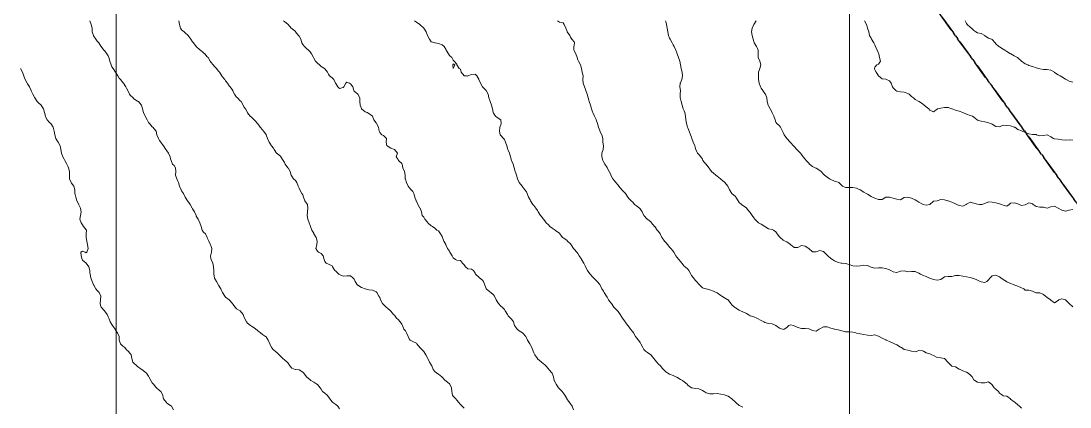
# Model space of a CAD drawing. Header units: centimetres. Extents: x 0 to 642158, y -847 to 649707.
# Drawn here: x 616853.8 to 616996.9, y 620008.1 to 620060.7 of the extents above; entities that cross this region are included whole.
import ezdxf

# ---------------------------------------------------------------- set-up
doc = ezdxf.new("R2010")
doc.units = ezdxf.units.CM
doc.header["$MEASUREMENT"] = 0
doc.linetypes.add('CENTERX2', pattern=[4, 2.5, -0.5, 0.5, -0.5])
doc.layers.add('MEV_grille', color=254, linetype='Continuous', lineweight=9)
doc.layers.add('WAL_topographie 0.5', color=253, linetype='Continuous', lineweight=20)
doc.layers.add('SPW_parcellaire cadastral', color=7, linetype='CENTERX2', lineweight=25, true_color=0xff0542)

# ---------------------------------------------------------------- blocks, each defined once
blk = doc.blocks.new('*U112')
at = {"layer": 'MEV_grille', "transparency": 33554687}
blk.add_lwpolyline([(0, 1825.48), (0, -1825.48)], dxfattribs=at)
blk = doc.blocks.new('*U113')
at = {"layer": 'MEV_grille', "color": 0, "linetype": 'ByBlock', "lineweight": -2, "transparency": 16777216}
for p in [(1500, 0), (1600, 0)]:
    blk.add_blockref('*U112', p, dxfattribs=at)

msp = doc.modelspace()

# ---------------------------------------------------------------- linework, layer by layer
at = {"layer": 'SPW_parcellaire cadastral'}
for points in [[(617079.45, 620008.28), (617057.7, 619995.03), (617037.02, 619981.82), (616913.73, 620151.81), (616958.5, 620177.2), (617079.45, 620008.28)], [(616921.4, 619912.15), (616803.95, 620042.53), (616842.29, 620067.21), (616824.17, 620098.85), (616913.73, 620151.81), (617037.02, 619981.82), (616987.92, 619947.23), (616962.52, 619932.62), (616929.54, 619915.76), (616921.4, 619912.15)]]:
    msp.add_lwpolyline(points, dxfattribs=at)
at = {"layer": 'WAL_topographie 0.5'}
for points in [[(616863.25, 620060.75), (616863.42, 620060.25), (616863.56, 620059.75), (616863.56, 620059.25), (616863.72, 620058.75), (616863.75, 620058.71), (616864.07, 620058.25), (616864.25, 620058), (616864.46, 620057.75), (616864.75, 620057.3), (616864.78, 620057.25), (616865.15, 620056.75), (616865.25, 620056.71), (616865.57, 620056.25), (616865.75, 620056), (616865.84, 620055.75), (616865.97, 620055.25), (616866.14, 620054.75), (616866.25, 620054.47), (616866.4, 620054.25), (616866.75, 620053.75), (616866.75, 620053.75), (616867.04, 620053.25), (616867.25, 620052.97), (616867.42, 620052.75), (616867.75, 620052.34), (616867.82, 620052.25), (616868.13, 620051.75), (616868.25, 620051.57), (616868.41, 620051.25), (616868.66, 620050.75), (616868.75, 620050.65), (616869.13, 620050.25), (616869.25, 620050.14), (616869.75, 620049.83), (616869.86, 620049.75), (616870.25, 620049.3), (616870.28, 620049.25), (616870.42, 620048.75), (616870.55, 620048.25), (616870.75, 620047.84), (616870.79, 620047.75), (616871.05, 620047.25), (616871.25, 620046.9), (616871.39, 620046.75), (616871.75, 620046.33), (616871.83, 620046.25), (616872.25, 620045.77), (616872.27, 620045.75), (616872.39, 620045.25), (616872.59, 620044.75), (616872.75, 620044.44), (616872.92, 620044.25), (616873.25, 620043.79), (616873.27, 620043.75), (616873.59, 620043.25), (616873.75, 620043.06), (616873.97, 620042.75), (616874.19, 620042.25), (616874.25, 620041.95), (616874.3, 620041.75), (616874.5, 620041.25), (616874.75, 620041.06), (616874.89, 620040.75), (616874.96, 620040.25), (616874.91, 620039.75), (616875.08, 620039.25), (616875.25, 620038.93), (616875.31, 620038.75), (616875.45, 620038.25), (616875.67, 620037.75), (616875.75, 620037.61), (616875.99, 620037.25), (616876.24, 620036.75), (616876.25, 620036.72), (616876.53, 620036.25), (616876.75, 620036.01), (616876.93, 620035.75), (616877.2, 620035.25), (616877.25, 620035.16), (616877.51, 620034.75), (616877.71, 620034.25), (616877.75, 620034.17), (616877.99, 620033.75), (616878.25, 620033.25), (616878.25, 620033.25), (616878.39, 620032.75), (616878.56, 620032.25), (616878.75, 620031.98), (616879, 620031.75), (616879.22, 620031.25), (616879.25, 620031.19), (616879.44, 620030.75), (616879.7, 620030.25), (616879.75, 620030.15), (616879.85, 620029.75), (616879.84, 620029.25), (616879.75, 620028.89), (616879.69, 620028.75), (616879.75, 620028.38), (616879.77, 620028.25), (616879.99, 620027.75), (616880.09, 620027.25), (616880.15, 620026.75), (616880.16, 620026.25), (616880.24, 620025.75), (616880.25, 620025.72), (616880.49, 620025.25), (616880.75, 620024.82), (616880.79, 620024.75), (616881.1, 620024.25), (616881.25, 620023.93), (616881.32, 620023.75), (616881.65, 620023.25), (616881.75, 620023.11), (616882.25, 620022.75), (616882.25, 620022.75), (616882.69, 620022.25), (616882.75, 620022.17), (616883.05, 620021.75), (616883.25, 620021.54), (616883.75, 620021.25), (616883.75, 620021.25), (616884.15, 620020.75), (616884.25, 620020.49), (616884.34, 620020.25), (616884.61, 620019.75), (616884.75, 620019.59), (616885.13, 620019.25), (616885.25, 620019.14), (616885.75, 620018.83), (616885.85, 620018.75), (616886.25, 620018.43), (616886.48, 620018.25), (616886.75, 620018.03), (616887.17, 620017.75), (616887.25, 620017.69), (616887.56, 620017.25), (616887.75, 620016.75), (616887.75, 620016.75), (616887.99, 620016.25), (616888.25, 620015.94), (616888.5, 620015.75), (616888.75, 620015.55), (616889.03, 620015.25), (616889.25, 620015.02), (616889.55, 620014.75), (616889.75, 620014.58), (616890.13, 620014.25), (616890.25, 620014.1), (616890.48, 620013.75), (616890.75, 620013.46), (616891.21, 620013.25), (616891.25, 620013.24), (616891.75, 620013.19), (616892.25, 620012.88), (616892.4, 620012.75), (616892.75, 620012.28), (616892.78, 620012.25), (616893.25, 620011.83), (616893.37, 620011.75), (616893.75, 620011.54), (616894.16, 620011.25), (616894.25, 620011.2), (616894.64, 620010.75), (616894.75, 620010.57), (616894.96, 620010.25), (616895.25, 620010.04), (616895.6, 620009.75), (616895.75, 620009.52), (616895.95, 620009.25), (616896.25, 620008.87), (616896.37, 620008.75), (616896.75, 620008.49), (616897.02, 620008.25), (616897.25, 620007.92)], [(616875.36, 620060.75), (616875.44, 620060.25), (616875.58, 620059.75), (616875.75, 620059.55), (616876.1, 620059.25), (616876.25, 620059.13), (616876.63, 620058.75), (616876.75, 620058.64), (616877, 620058.25), (616877.25, 620057.88), (616877.35, 620057.75), (616877.74, 620057.25), (616877.75, 620057.24), (616878.25, 620056.82), (616878.34, 620056.75), (616878.75, 620056.42), (616878.93, 620056.25), (616879.25, 620055.87), (616879.36, 620055.75), (616879.65, 620055.25), (616879.75, 620055.11), (616880.05, 620054.75), (616880.25, 620054.54), (616880.51, 620054.25), (616880.75, 620053.95), (616880.89, 620053.75), (616881.22, 620053.25), (616881.25, 620053.21), (616881.63, 620052.75), (616881.75, 620052.6), (616881.99, 620052.25), (616882.25, 620051.89), (616882.36, 620051.75), (616882.71, 620051.25), (616882.75, 620051.17), (616882.97, 620050.75), (616883.25, 620050.37), (616883.35, 620050.25), (616883.75, 620049.88), (616883.85, 620049.75), (616884.13, 620049.25), (616884.25, 620049.04), (616884.44, 620048.75), (616884.73, 620048.25), (616884.75, 620048.22), (616885.11, 620047.75), (616885.25, 620047.62), (616885.65, 620047.25), (616885.75, 620047.13), (616886.08, 620046.75), (616886.25, 620046.56), (616886.45, 620046.25), (616886.75, 620045.9), (616886.9, 620045.75), (616887.25, 620045.28), (616887.27, 620045.25), (616887.47, 620044.75), (616887.68, 620044.25), (616887.75, 620044.1), (616887.98, 620043.75), (616888.25, 620043.4), (616888.36, 620043.25), (616888.69, 620042.75), (616888.75, 620042.69), (616889.25, 620042.26), (616889.26, 620042.25), (616889.61, 620041.75), (616889.75, 620041.46), (616889.88, 620041.25), (616890.22, 620040.75), (616890.25, 620040.71), (616890.54, 620040.25), (616890.68, 620039.75), (616890.75, 620039.61), (616890.98, 620039.25), (616891.25, 620039.01), (616891.45, 620038.75), (616891.65, 620038.25), (616891.75, 620037.96), (616891.86, 620037.75), (616892.12, 620037.25), (616892.25, 620037.07), (616892.35, 620036.75), (616892.55, 620036.25), (616892.75, 620035.94), (616892.89, 620035.75), (616892.93, 620035.25), (616892.89, 620034.75), (616892.87, 620034.25), (616892.94, 620033.75), (616893.13, 620033.25), (616893.25, 620032.88), (616893.3, 620032.75), (616893.48, 620032.25), (616893.75, 620031.83), (616893.79, 620031.75), (616894.08, 620031.25), (616894.24, 620030.75), (616894.18, 620030.25), (616894.06, 620029.75), (616894.25, 620029.39), (616894.39, 620029.25), (616894.75, 620029.06), (616895.04, 620028.75), (616895.17, 620028.25), (616895.25, 620027.97), (616895.45, 620027.75), (616895.75, 620027.63), (616896.25, 620027.39), (616896.33, 620027.25), (616896.64, 620026.75), (616896.75, 620026.64), (616897.18, 620026.25), (616897.25, 620026.2), (616897.75, 620025.99), (616898.25, 620026.02), (616898.75, 620026.03), (616899.1, 620025.75), (616899.25, 620025.55), (616899.42, 620025.25), (616899.73, 620024.75), (616899.75, 620024.73), (616900.25, 620024.42), (616900.75, 620024.25), (616900.75, 620024.25), (616901.25, 620024.13), (616901.75, 620024.07), (616902.25, 620023.86), (616902.36, 620023.75), (616902.65, 620023.25), (616902.75, 620023.06), (616902.88, 620022.75), (616903.12, 620022.25), (616903.25, 620022.11), (616903.65, 620021.75), (616903.75, 620021.67), (616904.21, 620021.25), (616904.25, 620021.2), (616904.63, 620020.75), (616904.75, 620020.65), (616905.06, 620020.25), (616905.25, 620020.08), (616905.54, 620019.75), (616905.75, 620019.44), (616905.85, 620019.25), (616906.06, 620018.75), (616906.25, 620018.51), (616906.42, 620018.25), (616906.64, 620017.75), (616906.75, 620017.43), (616906.9, 620017.25), (616907.25, 620017.07), (616907.75, 620016.83), (616907.82, 620016.75), (616908.23, 620016.25), (616908.25, 620016.23), (616908.72, 620015.75), (616908.75, 620015.71), (616909.05, 620015.25), (616909.25, 620014.83), (616909.29, 620014.75), (616909.52, 620014.25), (616909.75, 620013.91), (616909.84, 620013.75), (616910.06, 620013.25), (616910.25, 620012.99), (616910.55, 620012.75), (616910.75, 620012.63), (616911.23, 620012.25), (616911.25, 620012.23), (616911.69, 620011.75), (616911.75, 620011.71), (616912.25, 620011.3), (616912.29, 620011.25), (616912.55, 620010.75), (616912.56, 620010.25), (616912.66, 620009.75), (616912.75, 620009.64), (616913.13, 620009.25), (616913.25, 620009.08), (616913.55, 620008.75), (616913.75, 620008.51), (616913.97, 620008.25), (616914.25, 620008.01)], [(616889.59, 620060.75), (616889.75, 620060.68), (616890.25, 620060.25), (616890.25, 620060.25), (616890.7, 620059.75), (616890.75, 620059.7), (616891.25, 620059.3), (616891.28, 620059.25), (616891.66, 620058.75), (616891.75, 620058.65), (616891.98, 620058.25), (616892.13, 620057.75), (616892.25, 620057.53), (616892.48, 620057.25), (616892.75, 620057), (616893.04, 620056.75), (616893.25, 620056.55), (616893.45, 620056.25), (616893.71, 620055.75), (616893.75, 620055.69), (616894.02, 620055.25), (616894.25, 620054.98), (616894.53, 620054.75), (616894.75, 620054.56), (616895.23, 620054.25), (616895.25, 620054.23), (616895.63, 620053.75), (616895.75, 620053.48), (616895.91, 620053.25), (616896.25, 620053), (616896.5, 620052.75), (616896.73, 620052.25), (616896.75, 620052.2), (616897.02, 620051.75), (616897.25, 620051.56), (616897.75, 620051.68), (616897.84, 620051.75), (616898.11, 620052.25), (616898.25, 620052.4), (616898.64, 620052.25), (616898.75, 620052.18), (616899.08, 620051.75), (616899.22, 620051.25), (616899.25, 620051.19), (616899.75, 620050.78), (616899.77, 620050.75), (616900.02, 620050.25), (616900.05, 620049.75), (616900.07, 620049.25), (616900.25, 620048.82), (616900.28, 620048.75), (616900.75, 620048.36), (616901.03, 620048.25), (616901.25, 620048.14), (616901.75, 620047.75), (616901.75, 620047.75), (616901.95, 620047.25), (616902.25, 620046.85), (616902.32, 620046.75), (616902.59, 620046.25), (616902.69, 620045.75), (616902.75, 620045.56), (616903.06, 620045.25), (616903.25, 620045.12), (616903.66, 620044.75), (616903.63, 620044.25), (616903.74, 620043.75), (616903.75, 620043.73), (616904.25, 620043.42), (616904.75, 620043.25), (616904.75, 620043.25), (616905.16, 620042.75), (616905, 620042.25), (616905.25, 620041.89), (616905.32, 620041.75), (616905.75, 620041.32), (616905.8, 620041.25), (616905.91, 620040.75), (616906.11, 620040.25), (616906.23, 620039.75), (616906.24, 620039.25), (616906.25, 620039.2), (616906.4, 620038.75), (616906.64, 620038.25), (616906.75, 620038.07), (616907.02, 620037.75), (616907.25, 620037.52), (616907.4, 620037.25), (616907.52, 620036.75), (616907.73, 620036.25), (616907.75, 620036.21), (616907.96, 620035.75), (616908.24, 620035.25), (616908.25, 620035.22), (616908.47, 620034.75), (616908.55, 620034.25), (616908.75, 620034.01), (616908.91, 620033.75), (616909.25, 620033.34), (616909.33, 620033.25), (616909.75, 620032.82), (616909.95, 620032.75), (616910.25, 620032.52), (616910.54, 620032.25), (616910.75, 620032.13), (616911.02, 620031.75), (616911.25, 620031.36), (616911.32, 620031.25), (616911.5, 620030.75), (616911.75, 620030.28), (616911.76, 620030.25), (616911.98, 620029.75), (616912.25, 620029.38), (616912.33, 620029.25), (616912.64, 620028.75), (616912.75, 620028.49), (616913.1, 620028.25), (616913.25, 620028.14), (616913.75, 620028.11), (616914.03, 620027.75), (616914.25, 620027.5), (616914.43, 620027.25), (616914.75, 620026.96), (616915.25, 620026.92), (616915.53, 620026.75), (616915.75, 620026.4), (616915.8, 620026.25), (616916.25, 620025.84), (616916.37, 620025.75), (616916.75, 620025.41), (616916.88, 620025.25), (616917.07, 620024.75), (616917.25, 620024.31), (616917.27, 620024.25), (616917.75, 620023.84), (616917.92, 620023.75), (616918.25, 620023.44), (616918.4, 620023.25), (616918.62, 620022.75), (616918.75, 620022.53), (616918.93, 620022.25), (616919.25, 620021.88), (616919.44, 620021.75), (616919.75, 620021.42), (616919.86, 620021.25), (616920.15, 620020.75), (616920.25, 620020.59), (616920.58, 620020.25), (616920.75, 620020.05), (616921.01, 620019.75), (616921.13, 620019.25), (616921.25, 620019.05), (616921.48, 620018.75), (616921.75, 620018.54), (616922.23, 620018.25), (616922.25, 620018.23), (616922.66, 620017.75), (616922.75, 620017.59), (616922.89, 620017.25), (616923.21, 620016.75), (616923.25, 620016.67), (616923.47, 620016.25), (616923.65, 620015.75), (616923.75, 620015.54), (616923.91, 620015.25), (616924.24, 620014.75), (616924.25, 620014.73), (616924.75, 620014.28), (616924.79, 620014.25), (616925.25, 620013.89), (616925.41, 620013.75), (616925.75, 620013.33), (616925.8, 620013.25), (616926.25, 620012.75), (616926.25, 620012.75), (616926.44, 620012.25), (616926.55, 620011.75), (616926.75, 620011.35), (616926.81, 620011.25), (616927.14, 620010.75), (616927.25, 620010.62), (616927.62, 620010.25), (616927.75, 620010.1), (616927.97, 620009.75), (616928.25, 620009.31), (616928.28, 620009.25), (616928.63, 620008.75), (616928.75, 620008.6), (616928.97, 620008.25), (616929.19, 620007.75)], [(616907.49, 620060.75), (616907.75, 620060.59), (616908.2, 620060.25), (616908.25, 620060.2), (616908.75, 620059.77), (616908.77, 620059.75), (616909.07, 620059.25), (616909.25, 620058.75), (616909.25, 620058.75), (616909.52, 620058.25), (616909.75, 620057.91), (616910.25, 620057.78), (616910.33, 620057.75), (616910.75, 620057.66), (616911.25, 620057.47), (616911.52, 620057.25), (616911.75, 620056.92), (616911.81, 620056.75), (616912.11, 620056.25), (616912.25, 620056.05), (616912.6, 620055.75), (616912.75, 620055.39), (616912.92, 620055.25), (616913.25, 620054.85), (616913.28, 620054.75), (616913.58, 620054.25), (616913.75, 620054.19), (616913.86, 620053.75), (616914.25, 620053.28), (616914.58, 620053.25), (616914.75, 620053.23), (616914.77, 620053.25), (616915.25, 620053.46), (616915.75, 620053.48), (616915.99, 620053.25), (616916.25, 620052.8), (616916.28, 620052.75), (616916.51, 620052.25), (616916.75, 620051.78), (616916.77, 620051.75), (616917.25, 620051.25), (616917.25, 620051.25), (616917.53, 620050.75), (616917.64, 620050.25), (616917.75, 620049.89), (616917.79, 620049.75), (616917.97, 620049.25), (616918.11, 620048.75), (616918.22, 620048.25), (616918.25, 620048.19), (616918.54, 620047.75), (616918.75, 620047.57), (616919.25, 620047.25), (616919.25, 620047.25), (616919.33, 620046.75), (616919.25, 620046.58), (616919.14, 620046.25), (616919.07, 620045.75), (616919.18, 620045.25), (616919.25, 620045.14), (616919.62, 620044.75), (616919.75, 620044.58), (616919.92, 620044.25), (616920.08, 620043.75), (616920.21, 620043.25), (616920.25, 620043.15), (616920.46, 620042.75), (616920.59, 620042.25), (616920.71, 620041.75), (616920.75, 620041.64), (616920.93, 620041.25), (616921.08, 620040.75), (616921.2, 620040.25), (616921.25, 620040.13), (616921.41, 620039.75), (616921.55, 620039.25), (616921.74, 620038.75), (616921.75, 620038.73), (616922.18, 620038.25), (616922.25, 620038.12), (616922.52, 620037.75), (616922.75, 620037.44), (616922.84, 620037.25), (616923.02, 620036.75), (616923.25, 620036.35), (616923.32, 620036.25), (616923.64, 620035.75), (616923.75, 620035.62), (616924.04, 620035.25), (616924.25, 620034.92), (616924.34, 620034.75), (616924.67, 620034.25), (616924.75, 620034.17), (616925.09, 620033.75), (616925.25, 620033.52), (616925.42, 620033.25), (616925.75, 620032.97), (616925.96, 620032.75), (616926.25, 620032.51), (616926.65, 620032.25), (616926.75, 620032.17), (616927.25, 620031.85), (616927.32, 620031.75), (616927.68, 620031.25), (616927.75, 620031.19), (616928.25, 620030.86), (616928.36, 620030.75), (616928.75, 620030.36), (616928.84, 620030.25), (616929.18, 620029.75), (616929.25, 620029.67), (616929.61, 620029.25), (616929.75, 620029.04), (616929.96, 620028.75), (616930.25, 620028.29), (616930.27, 620028.25), (616930.56, 620027.75), (616930.75, 620027.39), (616930.81, 620027.25), (616931.06, 620026.75), (616931.25, 620026.45), (616931.43, 620026.25), (616931.75, 620025.9), (616931.91, 620025.75), (616932.25, 620025.37), (616932.38, 620025.25), (616932.75, 620024.85), (616932.81, 620024.75), (616933.02, 620024.25), (616933.25, 620023.95), (616933.37, 620023.75), (616933.68, 620023.25), (616933.75, 620023.09), (616933.92, 620022.75), (616934.25, 620022.36), (616934.34, 620022.25), (616934.67, 620021.75), (616934.75, 620021.66), (616935.16, 620021.25), (616935.25, 620021.16), (616935.52, 620020.75), (616935.75, 620020.39), (616935.86, 620020.25), (616936.2, 620019.75), (616936.25, 620019.66), (616936.58, 620019.25), (616936.75, 620019.02), (616936.92, 620018.75), (616937.25, 620018.41), (616937.35, 620018.25), (616937.62, 620017.75), (616937.75, 620017.59), (616938.03, 620017.25), (616938.25, 620016.92), (616938.35, 620016.75), (616938.61, 620016.25), (616938.75, 620015.96), (616939, 620015.75), (616939.25, 620015.59), (616939.7, 620015.25), (616939.75, 620015.22), (616940.12, 620014.75), (616940.25, 620014.59), (616940.52, 620014.25), (616940.75, 620013.99), (616941.01, 620013.75), (616941.25, 620013.45), (616941.44, 620013.25), (616941.75, 620012.95), (616942.03, 620012.75), (616942.25, 620012.6), (616942.75, 620012.45), (616943.12, 620012.25), (616943.25, 620012.2), (616943.75, 620011.91), (616944.03, 620011.75), (616944.25, 620011.56), (616944.66, 620011.25), (616944.75, 620011.13), (616945.25, 620010.78), (616945.33, 620010.75), (616945.75, 620010.67), (616946.25, 620010.63), (616946.75, 620010.4), (616946.98, 620010.25), (616947.25, 620010.07), (616947.75, 620009.92), (616948.25, 620009.94), (616948.75, 620009.99), (616949.25, 620009.88), (616949.75, 620009.79), (616949.85, 620009.75), (616950.25, 620009.62), (616950.75, 620009.26), (616950.76, 620009.25), (616951.25, 620008.8), (616951.31, 620008.75), (616951.75, 620008.37), (616951.99, 620008.25), (616952.25, 620008.14)], [(616927, 620060.75), (616927.25, 620060.57), (616927.75, 620060.47), (616927.88, 620060.25), (616928.12, 620059.75), (616928.25, 620059.42), (616928.32, 620059.25), (616928.68, 620058.75), (616928.75, 620058.55), (616928.92, 620058.25), (616929.25, 620057.88), (616929.32, 620057.75), (616929.25, 620057.42), (616929.23, 620057.25), (616929.22, 620056.75), (616929.25, 620056.67), (616929.49, 620056.25), (616929.66, 620055.75), (616929.75, 620055.45), (616929.84, 620055.25), (616930.12, 620054.75), (616930.25, 620054.25), (616930.25, 620054.25), (616930.37, 620053.75), (616930.49, 620053.25), (616930.44, 620052.75), (616930.48, 620052.25), (616930.69, 620051.75), (616930.75, 620051.56), (616930.84, 620051.25), (616931.01, 620050.75), (616931.16, 620050.25), (616931.25, 620049.97), (616931.31, 620049.75), (616931.47, 620049.25), (616931.6, 620048.75), (616931.75, 620048.37), (616931.8, 620048.25), (616932.05, 620047.75), (616932.25, 620047.32), (616932.28, 620047.25), (616932.45, 620046.75), (616932.59, 620046.25), (616932.75, 620045.81), (616932.78, 620045.75), (616933.01, 620045.25), (616933.16, 620044.75), (616933.19, 620044.25), (616933.25, 620043.75), (616933.25, 620043.75), (616933.25, 620043.75), (616933.23, 620043.25), (616933.03, 620042.75), (616933.03, 620042.25), (616933.17, 620041.75), (616933.25, 620041.56), (616933.42, 620041.25), (616933.75, 620040.79), (616933.77, 620040.75), (616934.05, 620040.25), (616934.25, 620039.81), (616934.28, 620039.75), (616934.53, 620039.25), (616934.75, 620038.95), (616934.93, 620038.75), (616935.25, 620038.37), (616935.35, 620038.25), (616935.75, 620037.75), (616935.75, 620037.75), (616936.25, 620037.25), (616936.25, 620037.25), (616936.56, 620036.75), (616936.75, 620036.51), (616937.05, 620036.25), (616937.25, 620036.04), (616937.49, 620035.75), (616937.75, 620035.56), (616938.16, 620035.25), (616938.25, 620035.15), (616938.51, 620034.75), (616938.75, 620034.25), (616938.75, 620034.25), (616939.22, 620033.75), (616939.25, 620033.72), (616939.75, 620033.33), (616939.82, 620033.25), (616940.22, 620032.75), (616940.25, 620032.72), (616940.59, 620032.25), (616940.75, 620032.04), (616940.97, 620031.75), (616941.23, 620031.25), (616941.25, 620031.21), (616941.59, 620030.75), (616941.75, 620030.55), (616942.02, 620030.25), (616942.25, 620029.91), (616942.42, 620029.75), (616942.75, 620029.36), (616942.83, 620029.25), (616943.12, 620028.75), (616943.25, 620028.57), (616943.51, 620028.25), (616943.75, 620027.99), (616943.95, 620027.75), (616944.25, 620027.34), (616944.37, 620027.25), (616944.75, 620026.93), (616944.88, 620026.75), (616945.15, 620026.25), (616945.25, 620026.08), (616945.51, 620025.75), (616945.75, 620025.45), (616945.93, 620025.25), (616946.25, 620024.89), (616946.38, 620024.75), (616946.75, 620024.4), (616947.2, 620024.25), (616947.25, 620024.23), (616947.75, 620024.13), (616948.25, 620023.91), (616948.61, 620023.75), (616948.75, 620023.68), (616949.25, 620023.34), (616949.38, 620023.25), (616949.75, 620023.04), (616950.23, 620022.75), (616950.25, 620022.73), (616950.61, 620022.25), (616950.75, 620022.09), (616951.12, 620021.75), (616951.25, 620021.68), (616951.75, 620021.34), (616951.95, 620021.25), (616952.25, 620021.11), (616952.75, 620020.88), (616952.99, 620020.75), (616953.25, 620020.58), (616953.75, 620020.44), (616954.16, 620020.25), (616954.25, 620020.21), (616954.75, 620019.93), (616955.12, 620019.75), (616955.25, 620019.67), (616955.75, 620019.52), (616956.25, 620019.47), (616956.75, 620019.25), (616956.75, 620019.25), (616957.25, 620018.89), (616957.64, 620018.75), (616957.75, 620018.71), (616957.9, 620018.75), (616958.25, 620018.97), (616958.53, 620019.25), (616958.75, 620019.36), (616959.14, 620019.25), (616959.25, 620019.22), (616959.75, 620018.99), (616960.25, 620018.86), (616960.75, 620018.85), (616961.25, 620018.8), (616961.38, 620018.75), (616961.75, 620018.58), (616962.25, 620018.48), (616962.67, 620018.75), (616962.75, 620018.8), (616963.25, 620019.09), (616963.75, 620019.07), (616964.25, 620018.87), (616964.75, 620018.76), (616964.81, 620018.75), (616965.25, 620018.66), (616965.75, 620018.53), (616966.25, 620018.39), (616966.75, 620018.38), (616967.25, 620018.34), (616967.66, 620018.25), (616967.75, 620018.23), (616968.25, 620018.13), (616968.75, 620018.01), (616969.25, 620017.92), (616969.75, 620017.91), (616970.25, 620017.98), (616970.75, 620017.82), (616970.86, 620017.75), (616971.25, 620017.51), (616971.75, 620017.28), (616971.8, 620017.25), (616972.25, 620017.05), (616972.75, 620016.84), (616972.94, 620016.75), (616973.25, 620016.6), (616973.75, 620016.31), (616973.88, 620016.25), (616974.25, 620015.96), (616974.75, 620015.87), (616975.25, 620015.75), (616975.25, 620015.75), (616975.75, 620015.67), (616976, 620015.75), (616976.25, 620015.83), (616976.75, 620015.8), (616976.86, 620015.75), (616977.25, 620015.55), (616977.75, 620015.38), (616978.04, 620015.25), (616978.25, 620015.15), (616978.75, 620014.88), (616979.25, 620014.84), (616979.69, 620014.75), (616979.75, 620014.74), (616980.21, 620014.25), (616980.25, 620014.2), (616980.71, 620013.75), (616980.75, 620013.72), (616981.25, 620013.63), (616981.75, 620013.31), (616981.86, 620013.25), (616982.25, 620013.07), (616982.75, 620012.89), (616982.97, 620012.75), (616983.25, 620012.51), (616983.51, 620012.25), (616983.75, 620011.86), (616983.86, 620011.75), (616984.25, 620011.51), (616984.75, 620011.45), (616985.25, 620011.46), (616985.75, 620011.59), (616986.17, 620011.25), (616986.25, 620011.19), (616986.52, 620010.75), (616986.75, 620010.56), (616987.09, 620010.25), (616987.25, 620010.05), (616987.66, 620009.75), (616987.75, 620009.69), (616988.25, 620009.63), (616988.72, 620009.25), (616988.75, 620009.23), (616989.25, 620008.86), (616989.38, 620008.75), (616989.75, 620008.45), (616989.99, 620008.25), (616990.25, 620007.99)], [(616941.73, 620060.75), (616941.75, 620060.67), (616941.84, 620060.25), (616941.94, 620059.75), (616942.02, 620059.25), (616942.14, 620058.75), (616942.25, 620058.42), (616942.33, 620058.25), (616942.61, 620057.75), (616942.75, 620057.48), (616942.88, 620057.25), (616943.11, 620056.75), (616943.25, 620056.39), (616943.3, 620056.25), (616943.48, 620055.75), (616943.66, 620055.25), (616943.75, 620054.75), (616943.75, 620054.75), (616943.84, 620054.25), (616943.96, 620053.75), (616944.01, 620053.25), (616943.92, 620052.75), (616943.75, 620052.32), (616943.72, 620052.25), (616943.68, 620051.75), (616943.75, 620051.25), (616943.75, 620051.25), (616943.75, 620051.25), (616943.72, 620050.75), (616943.72, 620050.25), (616943.75, 620050.14), (616943.83, 620049.75), (616943.97, 620049.25), (616944.14, 620048.75), (616944.25, 620048.5), (616944.35, 620048.25), (616944.42, 620047.75), (616944.49, 620047.25), (616944.56, 620046.75), (616944.69, 620046.25), (616944.75, 620046.16), (616944.93, 620045.75), (616945.12, 620045.25), (616945.25, 620044.89), (616945.29, 620044.75), (616945.49, 620044.25), (616945.7, 620043.75), (616945.75, 620043.57), (616945.85, 620043.25), (616946.08, 620042.75), (616946.25, 620042.57), (616946.52, 620042.25), (616946.75, 620041.9), (616946.82, 620041.75), (616947.22, 620041.25), (616947.25, 620041.21), (616947.6, 620040.75), (616947.75, 620040.54), (616948, 620040.25), (616948.25, 620040.01), (616948.56, 620039.75), (616948.75, 620039.61), (616949.21, 620039.25), (616949.25, 620039.21), (616949.75, 620038.78), (616949.78, 620038.75), (616950.19, 620038.25), (616950.25, 620038.16), (616950.44, 620037.75), (616950.74, 620037.25), (616950.75, 620037.23), (616951.25, 620036.81), (616951.31, 620036.75), (616951.62, 620036.25), (616951.75, 620036.01), (616952.05, 620035.75), (616952.25, 620035.6), (616952.75, 620035.27), (616952.77, 620035.25), (616953.16, 620034.75), (616953.25, 620034.65), (616953.51, 620034.25), (616953.75, 620033.9), (616953.9, 620033.75), (616954.25, 620033.37), (616954.38, 620033.25), (616954.75, 620033.04), (616955.25, 620032.75), (616955.25, 620032.75), (616955.75, 620032.43), (616956.25, 620032.35), (616956.43, 620032.25), (616956.75, 620032.01), (616956.94, 620031.75), (616957.25, 620031.35), (616957.34, 620031.25), (616957.75, 620030.89), (616958.01, 620030.75), (616958.25, 620030.63), (616958.75, 620030.29), (616958.81, 620030.25), (616959.25, 620029.9), (616959.75, 620029.86), (616960.25, 620030.16), (616960.75, 620030.08), (616961.25, 620029.75), (616961.25, 620029.75), (616961.75, 620029.3), (616962.25, 620029.3), (616962.75, 620029.46), (616963.25, 620029.33), (616963.34, 620029.25), (616963.75, 620028.84), (616963.84, 620028.75), (616964.25, 620028.39), (616964.49, 620028.25), (616964.75, 620028.08), (616965.25, 620027.84), (616965.65, 620027.75), (616965.75, 620027.73), (616966.25, 620027.68), (616966.75, 620027.55), (616967.25, 620027.39), (616967.75, 620027.34), (616968.25, 620027.38), (616968.75, 620027.47), (616969.25, 620027.41), (616969.63, 620027.25), (616969.75, 620027.19), (616970.25, 620027.06), (616970.75, 620027.13), (616971.25, 620027.1), (616971.75, 620027.01), (616972.25, 620026.84), (616972.41, 620026.75), (616972.75, 620026.55), (616973.25, 620026.47), (616973.75, 620026.65), (616974.25, 620026.71), (616974.75, 620026.58), (616975.25, 620026.63), (616975.75, 620026.62), (616976.25, 620026.36), (616976.45, 620026.25), (616976.75, 620026.1), (616977.25, 620025.91), (616977.6, 620025.75), (616977.75, 620025.69), (616978.25, 620025.51), (616978.75, 620025.43), (616979.25, 620025.54), (616979.57, 620025.75), (616979.75, 620025.86), (616980.25, 620025.92), (616980.75, 620025.95), (616981.25, 620026.05), (616981.75, 620026.06), (616982.25, 620025.98), (616982.75, 620025.89), (616983.25, 620025.79), (616983.39, 620025.75), (616983.75, 620025.64), (616984.25, 620025.45), (616984.6, 620025.25), (616984.75, 620025.19), (616985.25, 620025.13), (616985.51, 620025.25), (616985.75, 620025.49), (616985.99, 620025.75), (616986.25, 620026.04), (616986.75, 620026.13), (616987.25, 620025.88), (616987.42, 620025.75), (616987.75, 620025.54), (616988.2, 620025.25), (616988.25, 620025.22), (616988.75, 620024.98), (616989.25, 620024.77), (616989.32, 620024.75), (616989.75, 620024.61), (616990.25, 620024.4), (616990.56, 620024.25), (616990.75, 620024.06), (616991.25, 620024.06), (616991.75, 620023.91), (616992.12, 620023.75), (616992.25, 620023.7), (616992.75, 620023.68), (616993.25, 620023.49), (616993.52, 620023.25), (616993.75, 620023.08), (616994.21, 620022.75), (616994.25, 620022.72), (616994.75, 620022.35), (616995.25, 620022.65), (616995.33, 620022.75), (616995.75, 620022.9), (616996.25, 620022.75), (616996.25, 620022.75), (616996.74, 620022.25), (616996.75, 620022.23), (616997.25, 620021.8)], [(616954.06, 620060.75), (616953.75, 620060.25), (616953.75, 620060.25), (616953.52, 620059.75), (616953.45, 620059.25), (616953.54, 620058.75), (616953.65, 620058.25), (616953.75, 620057.96), (616953.82, 620057.75), (616954.1, 620057.25), (616954.25, 620056.97), (616954.35, 620056.75), (616954.36, 620056.25), (616954.36, 620055.75), (616954.57, 620055.25), (616954.72, 620054.75), (616954.55, 620054.25), (616954.41, 620053.75), (616954.41, 620053.25), (616954.41, 620052.75), (616954.49, 620052.25), (616954.66, 620051.75), (616954.75, 620051.59), (616954.99, 620051.25), (616955.25, 620050.88), (616955.34, 620050.75), (616955.53, 620050.25), (616955.59, 620049.75), (616955.71, 620049.25), (616955.75, 620049.17), (616955.97, 620048.75), (616956.23, 620048.25), (616956.25, 620048.21), (616956.49, 620047.75), (616956.65, 620047.25), (616956.75, 620046.96), (616956.87, 620046.75), (616957.25, 620046.44), (616957.41, 620046.25), (616957.66, 620045.75), (616957.75, 620045.54), (616957.89, 620045.25), (616958.25, 620044.75), (616958.25, 620044.75), (616958.7, 620044.25), (616958.75, 620044.19), (616959.17, 620043.75), (616959.25, 620043.66), (616959.61, 620043.25), (616959.75, 620043.11), (616960.1, 620042.75), (616960.25, 620042.53), (616960.46, 620042.25), (616960.75, 620041.91), (616960.88, 620041.75), (616961.25, 620041.36), (616961.35, 620041.25), (616961.75, 620040.9), (616962.12, 620040.75), (616962.25, 620040.7), (616962.75, 620040.39), (616962.91, 620040.25), (616963.25, 620039.85), (616963.38, 620039.75), (616963.75, 620039.44), (616964.05, 620039.25), (616964.25, 620039.13), (616964.75, 620038.93), (616965.25, 620038.79), (616965.32, 620038.75), (616965.75, 620038.32), (616965.83, 620038.25), (616966.25, 620038.06), (616966.75, 620038.04), (616967.25, 620038.06), (616967.75, 620037.97), (616968.18, 620037.75), (616968.25, 620037.72), (616968.75, 620037.41), (616969.08, 620037.25), (616969.25, 620037.16), (616969.75, 620036.84), (616969.93, 620036.75), (616970.25, 620036.6), (616970.75, 620036.44), (616971.25, 620036.42), (616971.75, 620036.72), (616972.25, 620036.73), (616972.75, 620036.58), (616973.25, 620036.45), (616973.75, 620036.36), (616974.25, 620036.69), (616974.75, 620036.75), (616974.75, 620036.75), (616974.75, 620036.75), (616975.25, 620036.59), (616975.75, 620036.38), (616975.95, 620036.25), (616976.25, 620036.07), (616976.75, 620035.78), (616976.85, 620035.75), (616977.25, 620035.63), (616977.75, 620035.75), (616977.75, 620035.75), (616978.25, 620036.21), (616978.75, 620036.25), (616978.75, 620036.25), (616979.25, 620036.43), (616979.75, 620036.39), (616980.14, 620036.25), (616980.25, 620036.22), (616980.75, 620036.05), (616981.25, 620035.83), (616981.44, 620035.75), (616981.75, 620035.6), (616982.25, 620035.49), (616982.68, 620035.75), (616982.75, 620035.79), (616983.25, 620036.04), (616983.75, 620035.94), (616984.25, 620035.77), (616984.5, 620035.75), (616984.75, 620035.72), (616984.84, 620035.75), (616985.25, 620035.89), (616985.75, 620036.08), (616986.25, 620036.07), (616986.75, 620035.98), (616987.25, 620035.85), (616987.5, 620035.75), (616987.75, 620035.64), (616988.25, 620035.5), (616988.58, 620035.75), (616988.75, 620035.9), (616989.25, 620035.98), (616989.75, 620035.81), (616989.93, 620035.75), (616990.25, 620035.59), (616990.75, 620035.71), (616990.83, 620035.75), (616991.25, 620035.97), (616991.75, 620035.83), (616991.85, 620035.75), (616992.25, 620035.48), (616992.75, 620035.38), (616993.25, 620035.37), (616993.75, 620035.25), (616994.25, 620035.4), (616994.75, 620035.51), (616995.25, 620035.25), (616995.25, 620035.25), (616995.75, 620034.95), (616996.25, 620034.83), (616996.75, 620034.95), (616997.25, 620035.04)], [(616968.86, 620060.75), (616969.11, 620060.25), (616969.25, 620059.8), (616969.26, 620059.75), (616969.41, 620059.25), (616969.54, 620058.75), (616969.75, 620058.38), (616969.81, 620058.25), (616970.1, 620057.75), (616970.25, 620057.5), (616970.35, 620057.25), (616970.55, 620056.75), (616970.75, 620056.36), (616970.79, 620056.25), (616970.9, 620055.75), (616971, 620055.25), (616970.75, 620054.86), (616970.54, 620054.75), (616970.25, 620054.46), (616970.19, 620054.25), (616970.25, 620054.1), (616970.42, 620053.75), (616970.75, 620053.25), (616970.75, 620053.25), (616971.25, 620052.84), (616971.75, 620052.79), (616971.82, 620052.75), (616972.25, 620052.57), (616972.49, 620052.25), (616972.66, 620051.75), (616972.75, 620051.63), (616973.13, 620051.25), (616973.25, 620051.19), (616973.75, 620051.09), (616974.25, 620051.03), (616974.75, 620050.85), (616974.91, 620050.75), (616975.25, 620050.46), (616975.5, 620050.25), (616975.75, 620050.05), (616976.25, 620049.76), (616976.27, 620049.75), (616976.75, 620049.45), (616976.97, 620049.25), (616977.25, 620049.06), (616977.59, 620048.75), (616977.75, 620048.61), (616978.25, 620048.36), (616978.75, 620048.71), (616978.81, 620048.75), (616979.25, 620048.88), (616979.75, 620048.93), (616980.25, 620048.93), (616980.75, 620048.77), (616980.8, 620048.75), (616981.25, 620048.59), (616981.75, 620048.45), (616982.25, 620048.25), (616982.25, 620048.25), (616982.75, 620048.06), (616983.25, 620047.88), (616983.56, 620047.75), (616983.75, 620047.64), (616984.2, 620047.25), (616984.25, 620047.21), (616984.75, 620047.09), (616985.25, 620046.99), (616985.75, 620046.85), (616986.06, 620046.75), (616986.25, 620046.69), (616986.75, 620046.37), (616987.25, 620046.33), (616987.75, 620046.55), (616988.25, 620046.52), (616988.75, 620046.47), (616989.25, 620046.29), (616989.31, 620046.25), (616989.75, 620045.97), (616990.25, 620045.79), (616990.34, 620045.75), (616990.75, 620045.54), (616991.25, 620045.35), (616991.75, 620045.28), (616992.25, 620045.26), (616992.3, 620045.25), (616992.75, 620045.09), (616993.25, 620045.13), (616993.75, 620045.25), (616993.75, 620045.25), (616993.75, 620045.25), (616994.25, 620044.96), (616994.62, 620044.75), (616994.75, 620044.7), (616995.25, 620044.64), (616995.75, 620044.56), (616996.25, 620044.51), (616996.75, 620044.53), (616997.25, 620044.48)], [(616982.57, 620060.75), (616982.75, 620060.41), (616982.85, 620060.25), (616983.25, 620059.9), (616983.41, 620059.75), (616983.75, 620059.43), (616984.01, 620059.25), (616984.25, 620059.13), (616984.75, 620059.02), (616985.23, 620058.75), (616985.25, 620058.73), (616985.75, 620058.39), (616986.15, 620058.25), (616986.25, 620058.2), (616986.67, 620057.75), (616986.75, 620057.64), (616987.14, 620057.25), (616987.25, 620057.2), (616987.75, 620056.89), (616987.97, 620056.75), (616988.25, 620056.57), (616988.75, 620056.28), (616988.79, 620056.25), (616989.25, 620056), (616989.71, 620055.75), (616989.75, 620055.72), (616990.25, 620055.25), (616990.25, 620055.25), (616990.75, 620054.91), (616991.1, 620054.75), (616991.25, 620054.69), (616991.75, 620054.55), (616992.25, 620054.36), (616992.62, 620054.25), (616992.75, 620054.22), (616993.25, 620054.15), (616993.75, 620054.15), (616994.25, 620054.03), (616994.72, 620053.75), (616994.75, 620053.74), (616995.25, 620053.41), (616995.53, 620053.25), (616995.75, 620053.13), (616996.25, 620052.79), (616996.32, 620052.75), (616996.75, 620052.53), (616997.25, 620052.41)], [(616853.79, 620054.25), (616854.06, 620053.75), (616854.24, 620053.25), (616854.25, 620053.22), (616854.44, 620052.75), (616854.69, 620052.25), (616854.75, 620052.16), (616854.99, 620051.75), (616855.24, 620051.25), (616855.25, 620051.22), (616855.46, 620050.75), (616855.75, 620050.25), (616855.75, 620050.25), (616856.07, 620049.75), (616856.25, 620049.58), (616856.59, 620049.25), (616856.75, 620049.04), (616856.92, 620048.75), (616857.07, 620048.25), (616857.18, 620047.75), (616857.25, 620047.61), (616857.43, 620047.25), (616857.75, 620046.92), (616857.9, 620046.75), (616858.25, 620046.25), (616858.25, 620046.25), (616858.37, 620045.75), (616858.45, 620045.25), (616858.61, 620044.75), (616858.75, 620044.5), (616858.9, 620044.25), (616859.21, 620043.75), (616859.25, 620043.55), (616859.3, 620043.25), (616859.35, 620042.75), (616859.56, 620042.25), (616859.75, 620041.92), (616859.84, 620041.75), (616860.08, 620041.25), (616860.25, 620040.94), (616860.33, 620040.75), (616860.44, 620040.25), (616860.44, 620039.75), (616860.48, 620039.25), (616860.67, 620038.75), (616860.75, 620038.64), (616861.05, 620038.25), (616861.17, 620037.75), (616861.21, 620037.25), (616861.25, 620037.12), (616861.34, 620036.75), (616861.48, 620036.25), (616861.72, 620035.75), (616861.75, 620035.68), (616861.95, 620035.25), (616862.06, 620034.75), (616861.95, 620034.25), (616861.88, 620033.75), (616862.06, 620033.25), (616862.25, 620032.95), (616862.39, 620032.75), (616862.75, 620032.3), (616862.77, 620032.25), (616862.75, 620031.75), (616862.75, 620031.25), (616862.84, 620030.75), (616862.9, 620030.25), (616862.99, 620029.75), (616862.83, 620029.25), (616862.75, 620029.17), (616862.61, 620029.25), (616862.25, 620029.39), (616862.02, 620029.25), (616862.03, 620028.75), (616862.2, 620028.25), (616862.25, 620028.17), (616862.75, 620027.75), (616862.75, 620027.75), (616863.09, 620027.25), (616863.22, 620026.75), (616863.25, 620026.42), (616863.26, 620026.25), (616863.36, 620025.75), (616863.54, 620025.25), (616863.75, 620024.79), (616863.77, 620024.75), (616864.04, 620024.25), (616864.25, 620024.04), (616864.51, 620023.75), (616864.72, 620023.25), (616864.67, 620022.75), (616864.62, 620022.25), (616864.75, 620021.83), (616864.79, 620021.75), (616865.25, 620021.25), (616865.25, 620021.25), (616865.6, 620020.75), (616865.75, 620020.42), (616865.84, 620020.25), (616866.01, 620019.75), (616866.25, 620019.38), (616866.32, 620019.25), (616866.67, 620018.75), (616866.75, 620018.63), (616867.01, 620018.25), (616867.25, 620017.75), (616867.25, 620017.75), (616867.25, 620017.25), (616867.42, 620016.75), (616867.75, 620016.45), (616868, 620016.25), (616868.25, 620015.94), (616868.44, 620015.75), (616868.75, 620015.42), (616868.89, 620015.25), (616868.98, 620014.75), (616869.08, 620014.25), (616869.25, 620014.1), (616869.62, 620013.75), (616869.75, 620013.67), (616870.25, 620013.31), (616870.32, 620013.25), (616870.75, 620012.95), (616870.95, 620012.75), (616871.25, 620012.34), (616871.29, 620012.25), (616871.54, 620011.75), (616871.75, 620011.42), (616871.9, 620011.25), (616872.25, 620010.83), (616872.34, 620010.75), (616872.75, 620010.38), (616872.92, 620010.25), (616873.17, 620009.75), (616873.25, 620009.42), (616873.28, 620009.25), (616873.67, 620008.75), (616873.75, 620008.69), (616874.25, 620008.36), (616874.36, 620008.25), (616874.65, 620007.75)], [(616912.75, 620054.25), (616913, 620054.75), (616912.75, 620054.92), (616912.73, 620054.75), (616912.75, 620054.25)]]:
    msp.add_lwpolyline(points, dxfattribs=at)

# ---------------------------------------------------------------- block references
at = {"layer": 'MEV_grille', "transparency": 33554687}
msp.add_blockref('*U113', (615366.81, 620593.64), dxfattribs=at)

doc.saveas('drawing.dxf')
